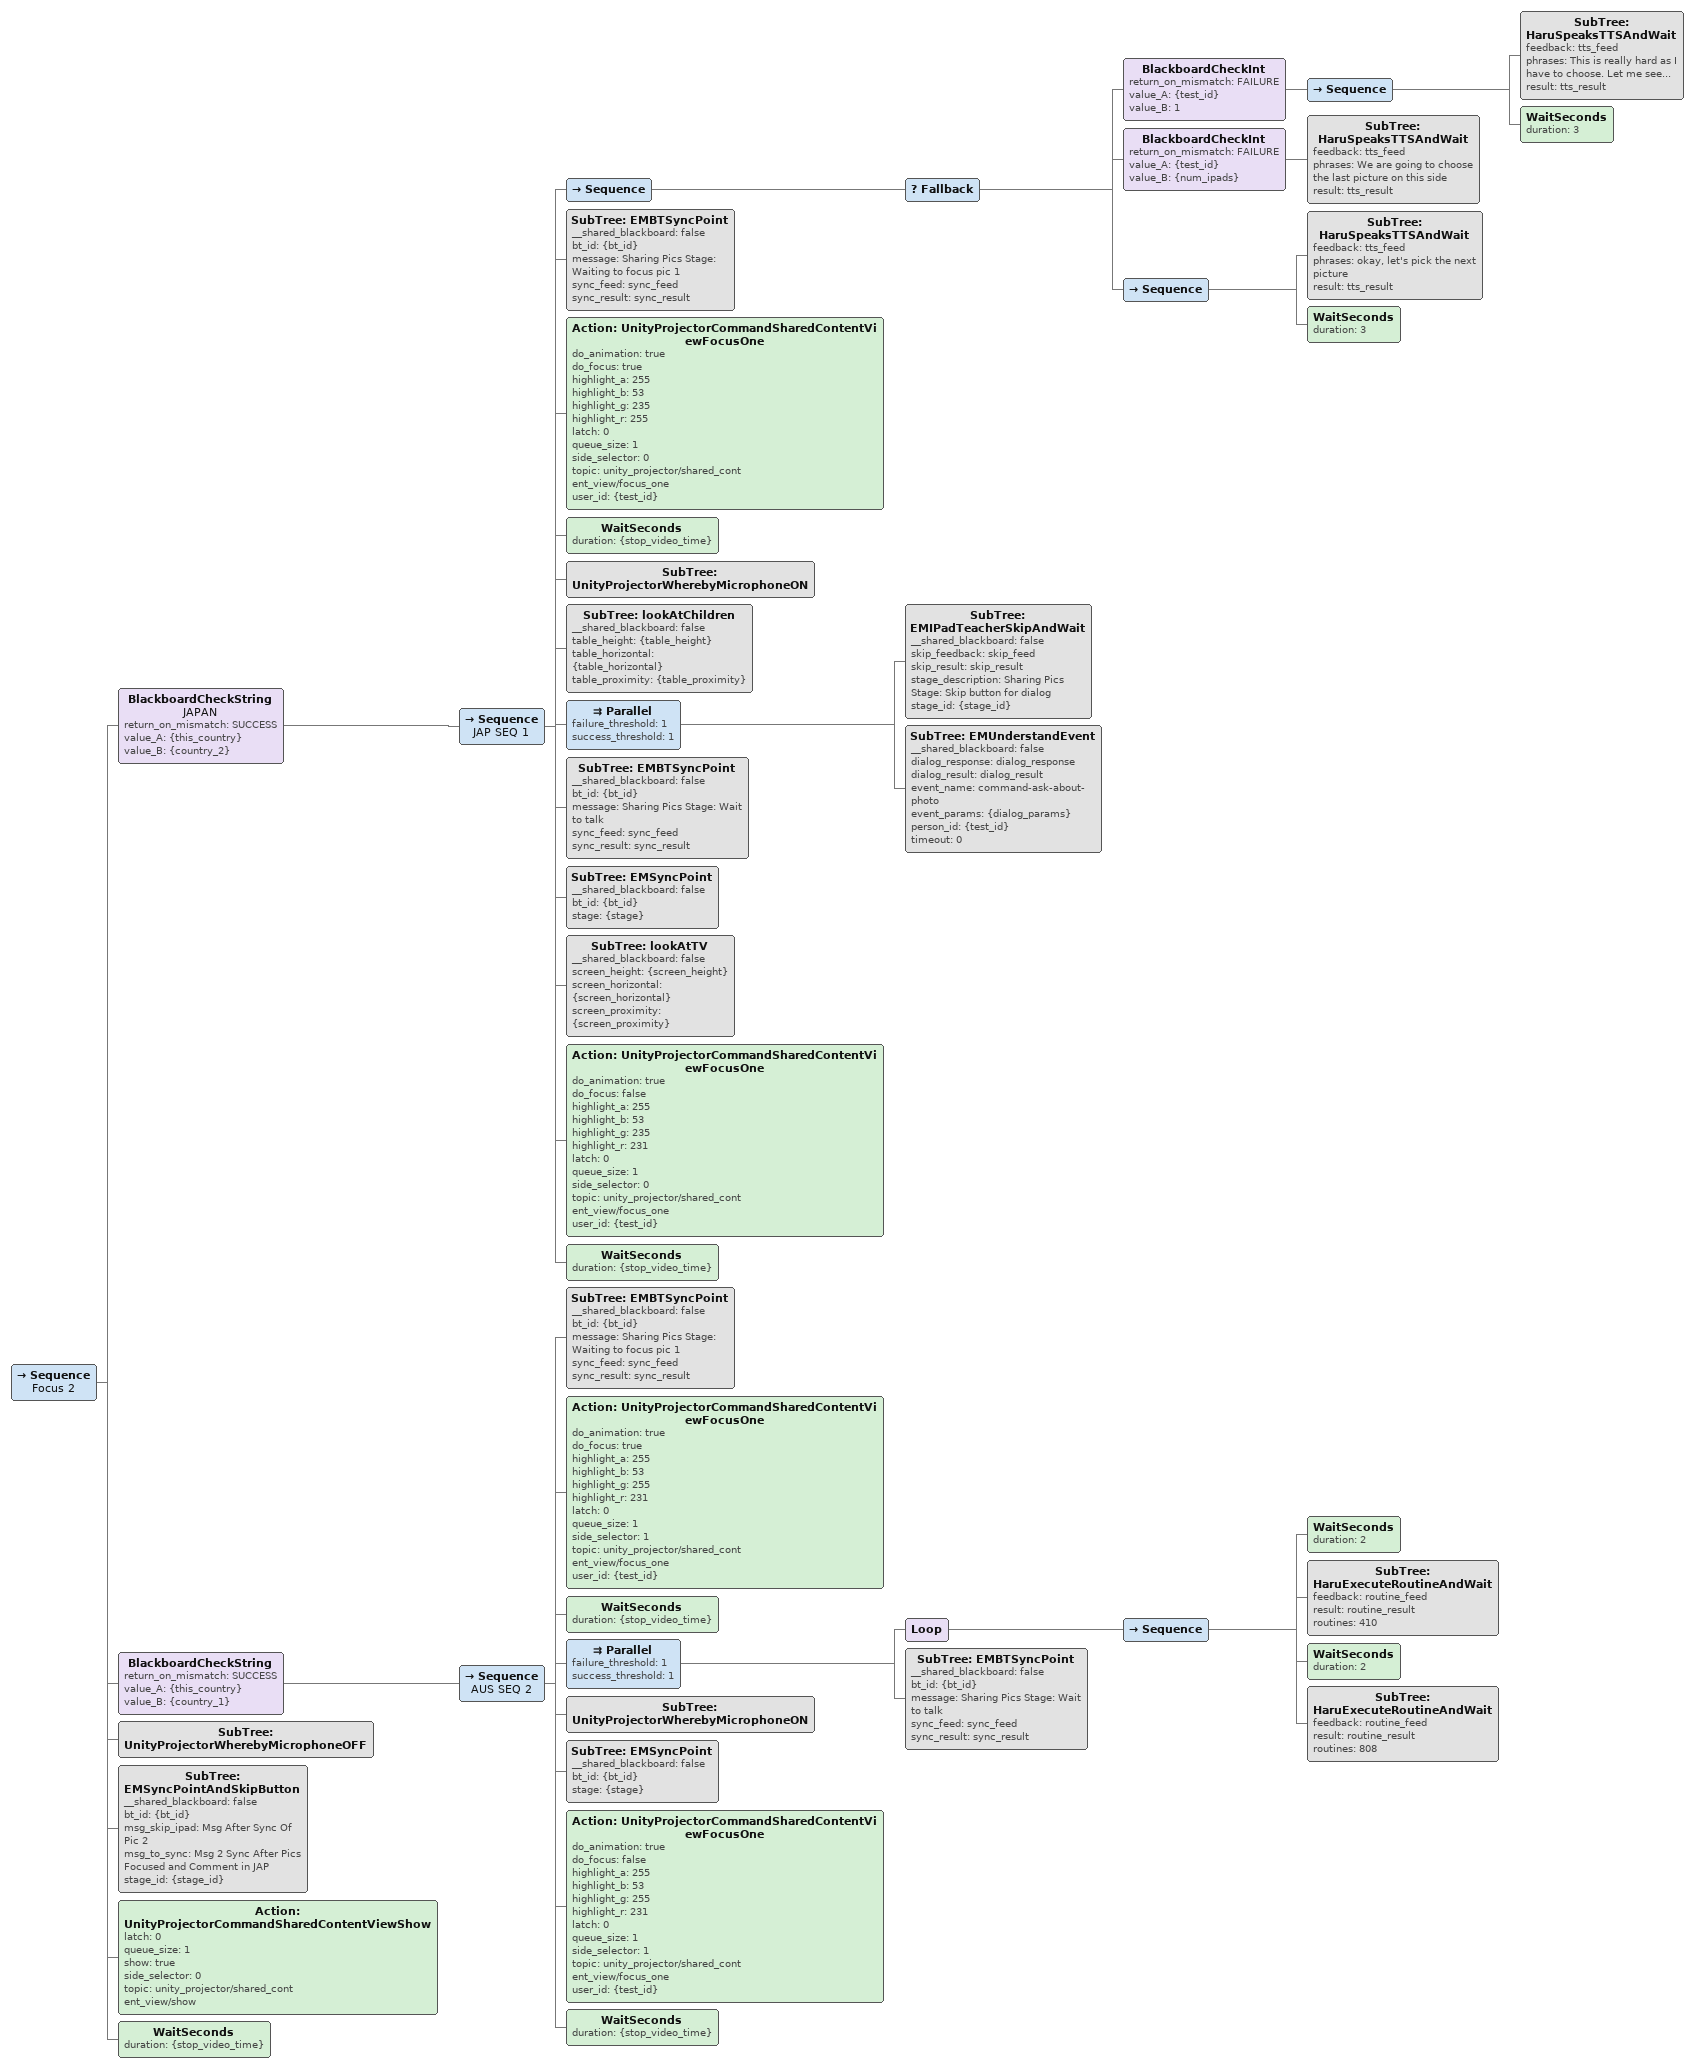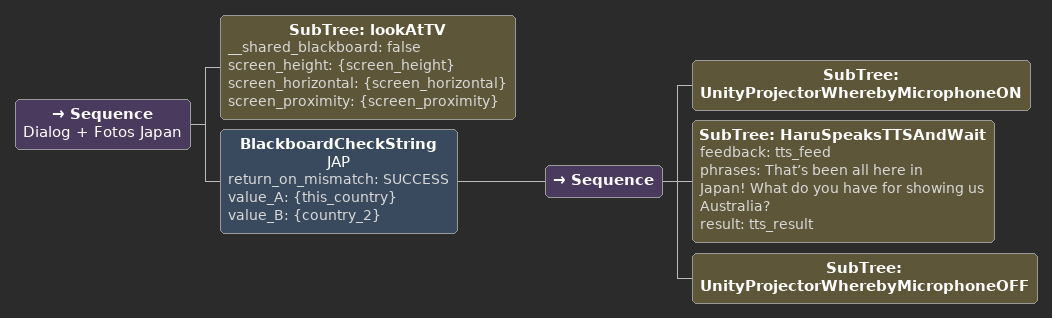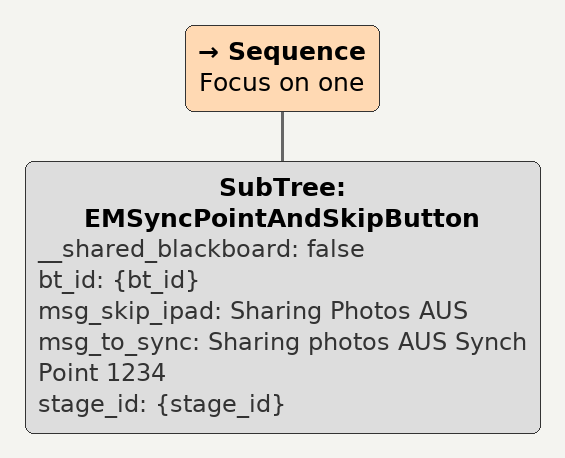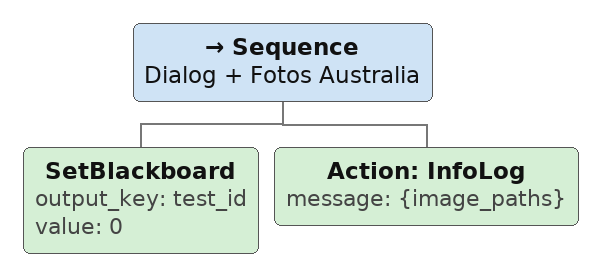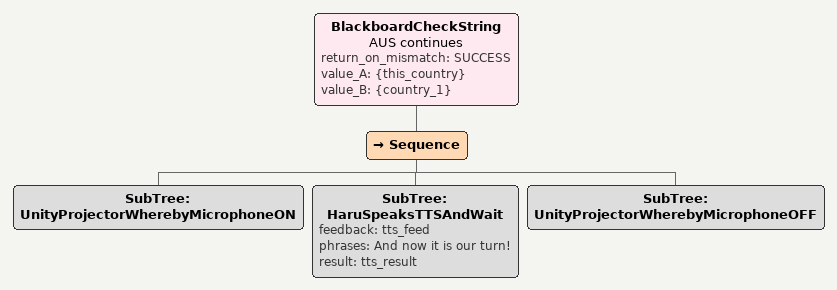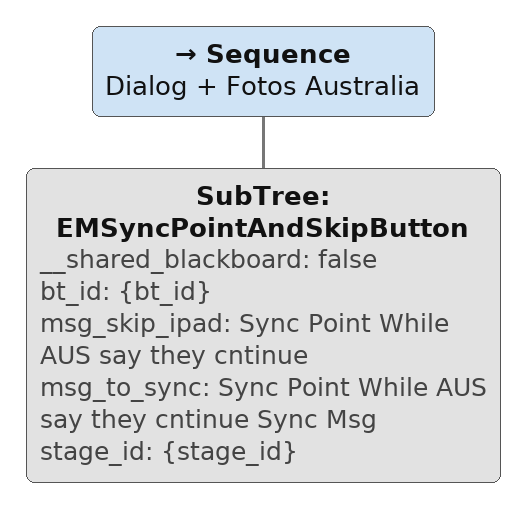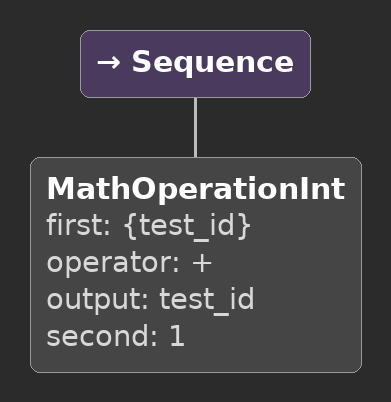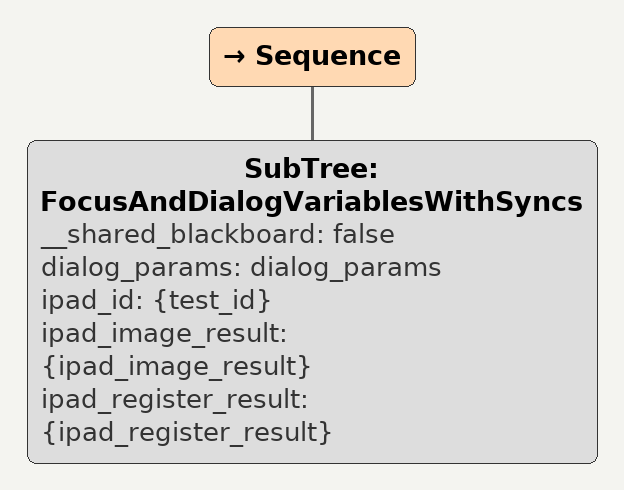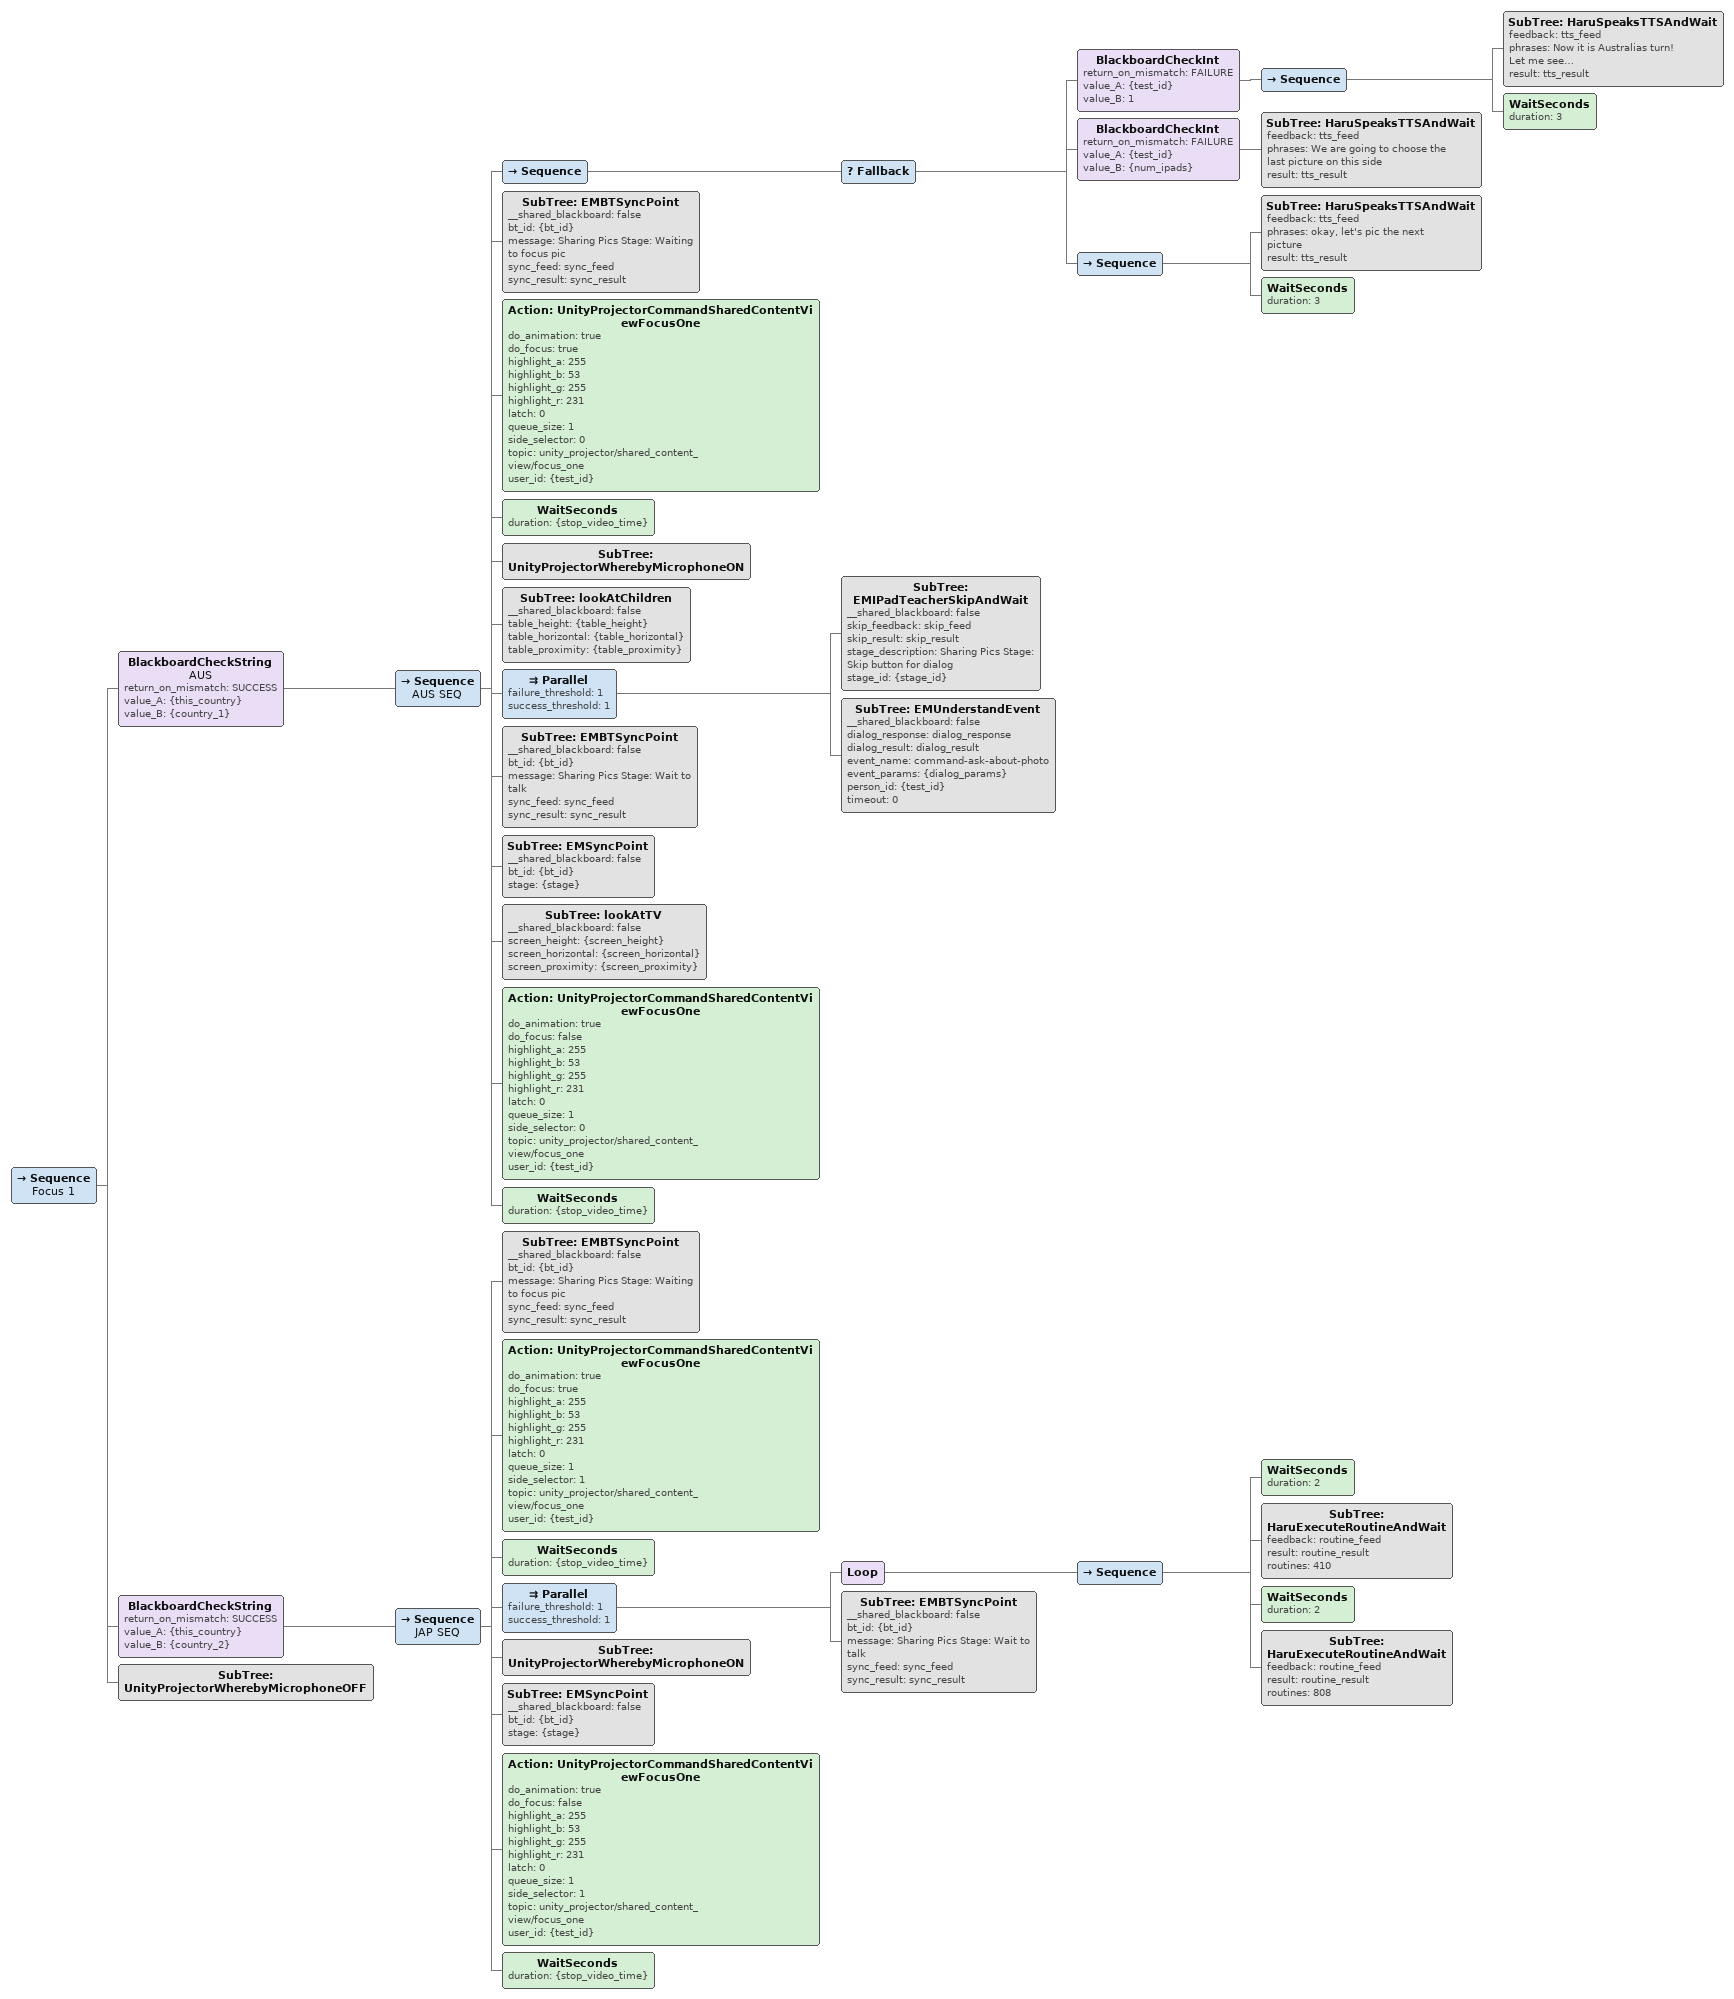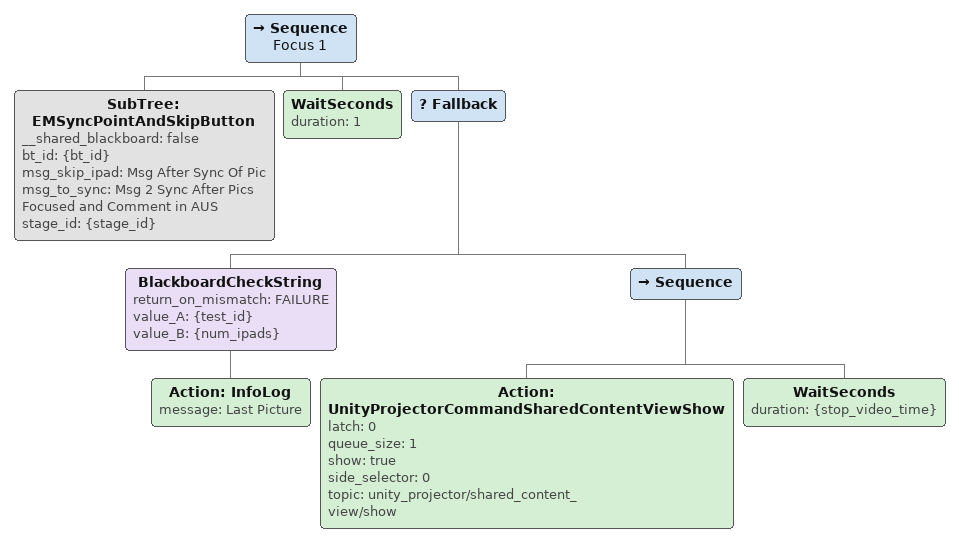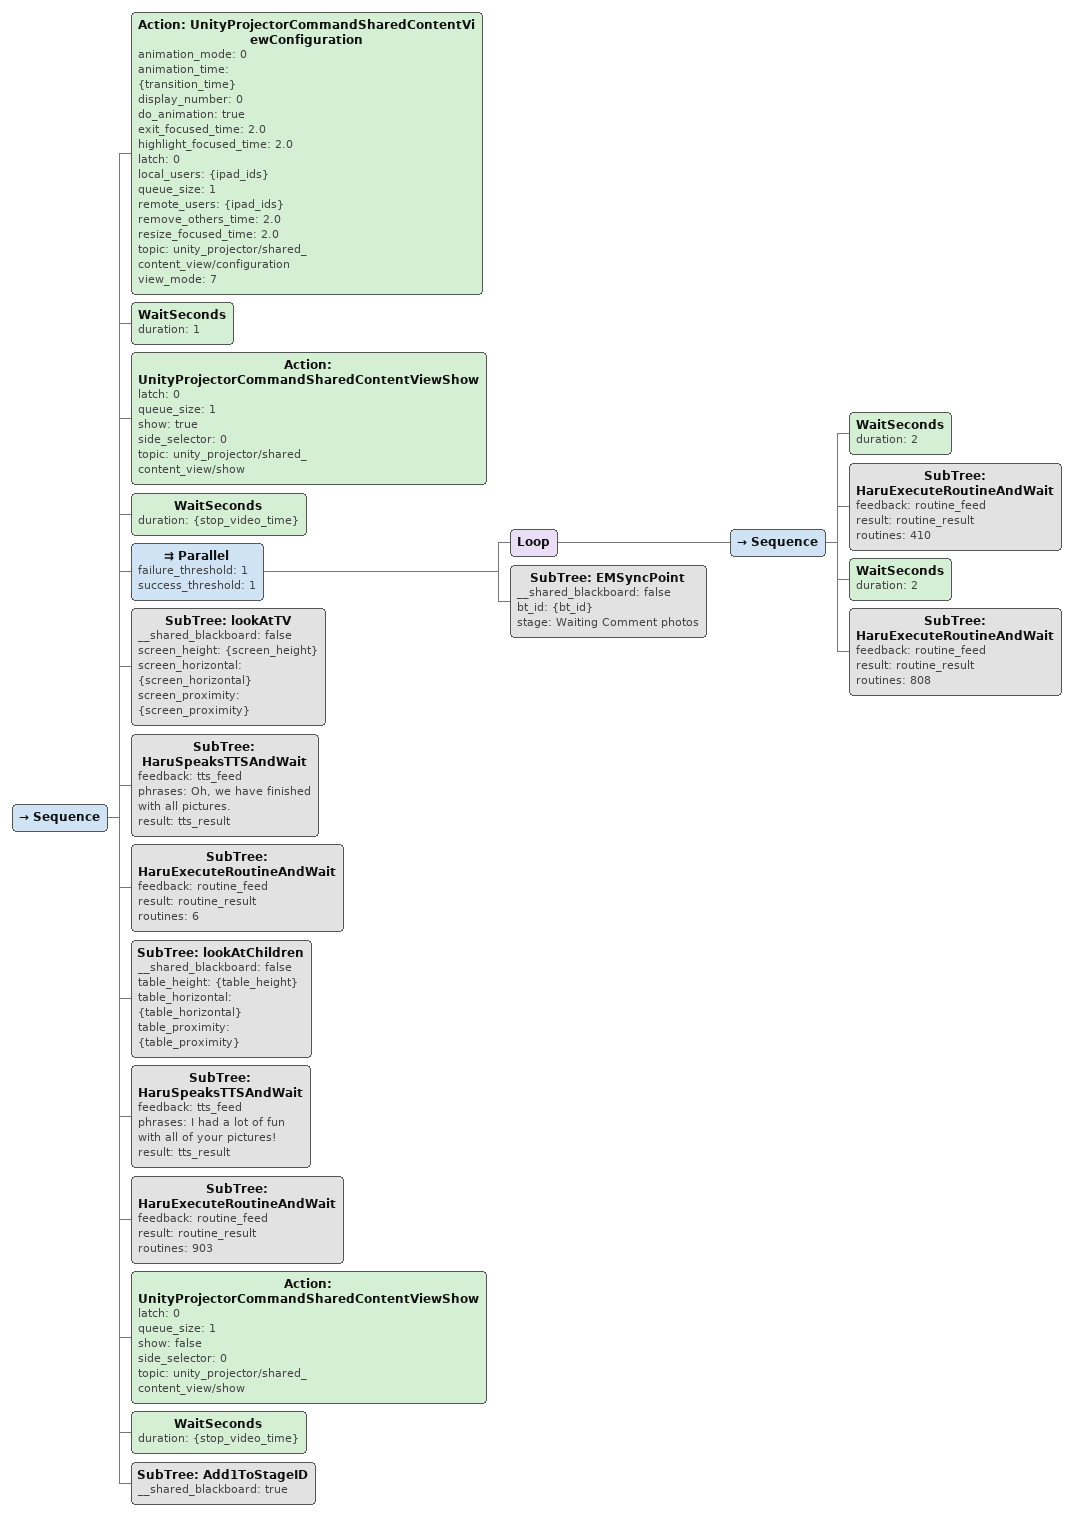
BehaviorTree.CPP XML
<Sequence name="Focus 2">
    <BlackboardCheckString name="JAPAN" return_on_mismatch="SUCCESS" value_A="{this_country}" value_B="{country_2}">
        <Sequence name="JAP SEQ 1">
            <Sequence>
                <Fallback>
                    <BlackboardCheckInt return_on_mismatch="FAILURE" value_A="{test_id}" value_B="1">
                        <Sequence>
                            <SubTree ID="HaruSpeaksTTSAndWait" feedback="tts_feed" phrases="This is really hard as I have to choose. Let me see..." result="tts_result"/>
                            <WaitSeconds duration="3"/>
                        </Sequence>
                    </BlackboardCheckInt>
                    <BlackboardCheckInt return_on_mismatch="FAILURE" value_A="{test_id}" value_B="{num_ipads}">
                        <SubTree ID="HaruSpeaksTTSAndWait" feedback="tts_feed" phrases="We are going to choose the last picture on this side" result="tts_result"/>
                    </BlackboardCheckInt>
                    <Sequence>
                        <SubTree ID="HaruSpeaksTTSAndWait" feedback="tts_feed" phrases="okay, let's pick the next picture" result="tts_result"/>
                        <WaitSeconds duration="3"/>
                    </Sequence>
                </Fallback>
            </Sequence>
            <SubTree ID="EMBTSyncPoint" __shared_blackboard="false" bt_id="{bt_id}" message="Sharing Pics Stage: Waiting to focus pic 1" sync_feed="sync_feed" sync_result="sync_result"/>
            <Action ID="UnityProjectorCommandSharedContentViewFocusOne" do_animation="true" do_focus="true" highlight_a="255" highlight_b="53" highlight_g="235" highlight_r="255" latch="0" queue_size="1" side_selector="0" topic="unity_projector/shared_content_view/focus_one" user_id="{test_id}"/>
            <WaitSeconds duration="{stop_video_time}"/>
            <SubTree ID="UnityProjectorWherebyMicrophoneON"/>
            <SubTree ID="lookAtChildren" __shared_blackboard="false" table_height="{table_height}" table_horizontal="{table_horizontal}" table_proximity="{table_proximity}"/>
            <Parallel failure_threshold="1" success_threshold="1">
                <SubTree ID="EMIPadTeacherSkipAndWait" __shared_blackboard="false" skip_feedback="skip_feed" skip_result="skip_result" stage_description="Sharing Pics Stage: Skip button for dialog" stage_id="{stage_id}"/>
                <SubTree ID="EMUnderstandEvent" __shared_blackboard="false" dialog_response="dialog_response" dialog_result="dialog_result" event_name="command-ask-about-photo" event_params="{dialog_params}" person_id="{test_id}" timeout="0"/>
            </Parallel>
            <SubTree ID="EMBTSyncPoint" __shared_blackboard="false" bt_id="{bt_id}" message="Sharing Pics Stage: Wait to talk" sync_feed="sync_feed" sync_result="sync_result"/>
            <SubTree ID="EMSyncPoint" __shared_blackboard="false" bt_id="{bt_id}" stage="{stage}"/>
            <SubTree ID="lookAtTV" __shared_blackboard="false" screen_height="{screen_height}" screen_horizontal="{screen_horizontal}" screen_proximity="{screen_proximity}"/>
            <Action ID="UnityProjectorCommandSharedContentViewFocusOne" do_animation="true" do_focus="false" highlight_a="255" highlight_b="53" highlight_g="235" highlight_r="231" latch="0" queue_size="1" side_selector="0" topic="unity_projector/shared_content_view/focus_one" user_id="{test_id}"/>
            <WaitSeconds duration="{stop_video_time}"/>
        </Sequence>
    </BlackboardCheckString>
    <BlackboardCheckString return_on_mismatch="SUCCESS" value_A="{this_country}" value_B="{country_1}">
        <Sequence name="AUS SEQ 2">
            <SubTree ID="EMBTSyncPoint" __shared_blackboard="false" bt_id="{bt_id}" message="Sharing Pics Stage: Waiting to focus pic 1" sync_feed="sync_feed" sync_result="sync_result"/>
            <Action ID="UnityProjectorCommandSharedContentViewFocusOne" do_animation="true" do_focus="true" highlight_a="255" highlight_b="53" highlight_g="255" highlight_r="231" latch="0" queue_size="1" side_selector="1" topic="unity_projector/shared_content_view/focus_one" user_id="{test_id}"/>
            <WaitSeconds duration="{stop_video_time}"/>
            <Parallel failure_threshold="1" success_threshold="1">
                <Loop>
                    <Sequence>
                        <WaitSeconds duration="2"/>
                        <SubTree ID="HaruExecuteRoutineAndWait" feedback="routine_feed" result="routine_result" routines="410"/>
                        <WaitSeconds duration="2"/>
                        <SubTree ID="HaruExecuteRoutineAndWait" feedback="routine_feed" result="routine_result" routines="808"/>
                    </Sequence>
                </Loop>
                <SubTree ID="EMBTSyncPoint" __shared_blackboard="false" bt_id="{bt_id}" message="Sharing Pics Stage: Wait to talk" sync_feed="sync_feed" sync_result="sync_result"/>
            </Parallel>
            <SubTree ID="UnityProjectorWherebyMicrophoneON"/>
            <SubTree ID="EMSyncPoint" __shared_blackboard="false" bt_id="{bt_id}" stage="{stage}"/>
            <Action ID="UnityProjectorCommandSharedContentViewFocusOne" do_animation="true" do_focus="false" highlight_a="255" highlight_b="53" highlight_g="255" highlight_r="231" latch="0" queue_size="1" side_selector="1" topic="unity_projector/shared_content_view/focus_one" user_id="{test_id}"/>
            <WaitSeconds duration="{stop_video_time}"/>
        </Sequence>
    </BlackboardCheckString>
    <SubTree ID="UnityProjectorWherebyMicrophoneOFF"/>
    <SubTree ID="EMSyncPointAndSkipButton" __shared_blackboard="false" bt_id="{bt_id}" msg_skip_ipad="Msg After Sync Of Pic 2" msg_to_sync="Msg 2 Sync After Pics Focused and Comment in JAP" stage_id="{stage_id}"/>
    <Action ID="UnityProjectorCommandSharedContentViewShow" latch="0" queue_size="1" show="true" side_selector="0" topic="unity_projector/shared_content_view/show"/>
    <WaitSeconds duration="{stop_video_time}"/>
</Sequence>

<Sequence name="Dialog + Fotos Japan">
                        <SubTree ID="lookAtTV" __shared_blackboard="false" screen_height="{screen_height}" screen_horizontal="{screen_horizontal}" screen_proximity="{screen_proximity}"/>
                        <BlackboardCheckString name="JAP" return_on_mismatch="SUCCESS" value_A="{this_country}" value_B="{country_2}">
                            <Sequence>
                                <SubTree ID="UnityProjectorWherebyMicrophoneON"/>
                                <SubTree ID="HaruSpeaksTTSAndWait" feedback="tts_feed" phrases="That’s been all here in Japan! What do you have for showing us Australia?
" result="tts_result"/>
                                <SubTree ID="UnityProjectorWherebyMicrophoneOFF"/>
                            </Sequence>
                        </BlackboardCheckString>
                    </Sequence>

<Sequence name="Focus on one">
    <SubTree ID="EMSyncPointAndSkipButton" __shared_blackboard="false" bt_id="{bt_id}" msg_skip_ipad="Sharing Photos AUS" msg_to_sync="Sharing photos AUS Synch Point 1234" stage_id="{stage_id}"/>
</Sequence>

<Sequence name="Dialog + Fotos Australia">
    <SetBlackboard output_key="test_id" value="0"/>
    <Action ID="InfoLog" message="{image_paths}"/>
</Sequence>

<BlackboardCheckString name="AUS continues" return_on_mismatch="SUCCESS" value_A="{this_country}" value_B="{country_1}">
    <Sequence>
        <SubTree ID="UnityProjectorWherebyMicrophoneON"/>
        <SubTree ID="HaruSpeaksTTSAndWait" feedback="tts_feed" phrases="And now it is our turn!" result="tts_result"/>
        <SubTree ID="UnityProjectorWherebyMicrophoneOFF"/>
    </Sequence>
</BlackboardCheckString>

<Sequence name="Dialog + Fotos Australia">
    <SubTree ID="EMSyncPointAndSkipButton" __shared_blackboard="false" bt_id="{bt_id}" msg_skip_ipad="Sync Point While AUS say they cntinue" msg_to_sync="Sync Point While AUS say they cntinue Sync Msg" stage_id="{stage_id}"/>
</Sequence>

<Sequence>
    <MathOperationInt first="{test_id}" operator="+" output="test_id" second="1"/>
</Sequence>

<Sequence>
    <SubTree ID="FocusAndDialogVariablesWithSyncs" __shared_blackboard="false" dialog_params="dialog_params" ipad_id="{test_id}" ipad_image_result="{ipad_image_result}" ipad_register_result="{ipad_register_result}"/>
</Sequence>

<Sequence name="Focus 1">
    <BlackboardCheckString name="AUS" return_on_mismatch="SUCCESS" value_A="{this_country}" value_B="{country_1}">
        <Sequence name="AUS SEQ">
            <Sequence>
                <Fallback>
                    <BlackboardCheckInt return_on_mismatch="FAILURE" value_A="{test_id}" value_B="1">
                        <Sequence>
                            <SubTree ID="HaruSpeaksTTSAndWait" feedback="tts_feed" phrases="Now it is Australias turn! Let me see…" result="tts_result"/>
                            <WaitSeconds duration="3"/>
                        </Sequence>
                    </BlackboardCheckInt>
                    <BlackboardCheckInt return_on_mismatch="FAILURE" value_A="{test_id}" value_B="{num_ipads}">
                        <SubTree ID="HaruSpeaksTTSAndWait" feedback="tts_feed" phrases="We are going to choose the last picture on this side" result="tts_result"/>
                    </BlackboardCheckInt>
                    <Sequence>
                        <SubTree ID="HaruSpeaksTTSAndWait" feedback="tts_feed" phrases="okay, let's pic the next picture" result="tts_result"/>
                        <WaitSeconds duration="3"/>
                    </Sequence>
                </Fallback>
            </Sequence>
            <SubTree ID="EMBTSyncPoint" __shared_blackboard="false" bt_id="{bt_id}" message="Sharing Pics Stage: Waiting to focus pic" sync_feed="sync_feed" sync_result="sync_result"/>
            <Action ID="UnityProjectorCommandSharedContentViewFocusOne" do_animation="true" do_focus="true" highlight_a="255" highlight_b="53" highlight_g="255" highlight_r="231" latch="0" queue_size="1" side_selector="0" topic="unity_projector/shared_content_view/focus_one" user_id="{test_id}"/>
            <WaitSeconds duration="{stop_video_time}"/>
            <SubTree ID="UnityProjectorWherebyMicrophoneON"/>
            <SubTree ID="lookAtChildren" __shared_blackboard="false" table_height="{table_height}" table_horizontal="{table_horizontal}" table_proximity="{table_proximity}"/>
            <Parallel failure_threshold="1" success_threshold="1">
                <SubTree ID="EMIPadTeacherSkipAndWait" __shared_blackboard="false" skip_feedback="skip_feed" skip_result="skip_result" stage_description="Sharing Pics Stage: Skip button for dialog" stage_id="{stage_id}"/>
                <SubTree ID="EMUnderstandEvent" __shared_blackboard="false" dialog_response="dialog_response" dialog_result="dialog_result" event_name="command-ask-about-photo" event_params="{dialog_params}" person_id="{test_id}" timeout="0"/>
            </Parallel>
            <SubTree ID="EMBTSyncPoint" __shared_blackboard="false" bt_id="{bt_id}" message="Sharing Pics Stage: Wait to talk" sync_feed="sync_feed" sync_result="sync_result"/>
            <SubTree ID="EMSyncPoint" __shared_blackboard="false" bt_id="{bt_id}" stage="{stage}"/>
            <SubTree ID="lookAtTV" __shared_blackboard="false" screen_height="{screen_height}" screen_horizontal="{screen_horizontal}" screen_proximity="{screen_proximity}"/>
            <Action ID="UnityProjectorCommandSharedContentViewFocusOne" do_animation="true" do_focus="false" highlight_a="255" highlight_b="53" highlight_g="255" highlight_r="231" latch="0" queue_size="1" side_selector="0" topic="unity_projector/shared_content_view/focus_one" user_id="{test_id}"/>
            <WaitSeconds duration=" {stop_video_time}"/>
        </Sequence>
    </BlackboardCheckString>
    <BlackboardCheckString return_on_mismatch="SUCCESS" value_A="{this_country}" value_B="{country_2}">
        <Sequence name="JAP SEQ">
            <SubTree ID="EMBTSyncPoint" __shared_blackboard="false" bt_id="{bt_id}" message="Sharing Pics Stage: Waiting to focus pic" sync_feed="sync_feed" sync_result="sync_result"/>
            <Action ID="UnityProjectorCommandSharedContentViewFocusOne" do_animation="true" do_focus="true" highlight_a="255" highlight_b="53" highlight_g="255" highlight_r="231" latch="0" queue_size="1" side_selector="1" topic="unity_projector/shared_content_view/focus_one" user_id="{test_id}"/>
            <WaitSeconds duration="{stop_video_time}"/>
            <Parallel failure_threshold="1" success_threshold="1">
                <Loop>
                    <Sequence>
                        <WaitSeconds duration="2"/>
                        <SubTree ID="HaruExecuteRoutineAndWait" feedback="routine_feed" result="routine_result" routines="410"/>
                        <WaitSeconds duration="2"/>
                        <SubTree ID="HaruExecuteRoutineAndWait" feedback="routine_feed" result="routine_result" routines="808"/>
                    </Sequence>
                </Loop>
                <SubTree ID="EMBTSyncPoint" __shared_blackboard="false" bt_id="{bt_id}" message="Sharing Pics Stage: Wait to talk" sync_feed="sync_feed" sync_result="sync_result"/>
            </Parallel>
            <SubTree ID="UnityProjectorWherebyMicrophoneON"/>
            <SubTree ID="EMSyncPoint" __shared_blackboard="false" bt_id="{bt_id}" stage="{stage}"/>
            <Action ID="UnityProjectorCommandSharedContentViewFocusOne" do_animation="true" do_focus="false" highlight_a="255" highlight_b="53" highlight_g="255" highlight_r="231" latch="0" queue_size="1" side_selector="1" topic="unity_projector/shared_content_view/focus_one" user_id="{test_id}"/>
            <WaitSeconds duration="{stop_video_time}"/>
        </Sequence>
    </BlackboardCheckString>
    <SubTree ID="UnityProjectorWherebyMicrophoneOFF"/>
</Sequence>

<Sequence name="Focus 1">
    <SubTree ID="EMSyncPointAndSkipButton" __shared_blackboard="false" bt_id="{bt_id}" msg_skip_ipad="Msg After Sync Of Pic" msg_to_sync="Msg 2 Sync After Pics Focused and Comment in AUS" stage_id="{stage_id}"/>
    <WaitSeconds duration="1"/>
    <Fallback>
        <BlackboardCheckString return_on_mismatch="FAILURE" value_A="{test_id}" value_B="{num_ipads}">
            <Action ID="InfoLog" message="Last Picture"/>
        </BlackboardCheckString>
        <Sequence>
            <Action ID="UnityProjectorCommandSharedContentViewShow" latch="0" queue_size="1" show="true" side_selector="0" topic="unity_projector/shared_content_view/show"/>
            <WaitSeconds duration="{stop_video_time}"/>
        </Sequence>
    </Fallback>
</Sequence>

<Sequence>
    <Action ID="UnityProjectorCommandSharedContentViewConfiguration" animation_mode="0" animation_time="{transition_time}" display_number="0" do_animation="true" exit_focused_time="2.0" highlight_focused_time="2.0" latch="0" local_users="{ipad_ids}" queue_size="1" remote_users="{ipad_ids}" remove_others_time="2.0" resize_focused_time="2.0" topic="unity_projector/shared_content_view/configuration" view_mode="7"/>
    <WaitSeconds duration="1"/>
    <Action ID="UnityProjectorCommandSharedContentViewShow" latch="0" queue_size="1" show="true" side_selector="0" topic="unity_projector/shared_content_view/show"/>
    <WaitSeconds duration="{stop_video_time}"/>
    <Parallel failure_threshold="1" success_threshold="1">
        <Loop>
            <Sequence>
                <WaitSeconds duration="2"/>
                <SubTree ID="HaruExecuteRoutineAndWait" feedback="routine_feed" result="routine_result" routines="410"/>
                <WaitSeconds duration="2"/>
                <SubTree ID="HaruExecuteRoutineAndWait" feedback="routine_feed" result="routine_result" routines="808"/>
            </Sequence>
        </Loop>
        <SubTree ID="EMSyncPoint" __shared_blackboard="false" bt_id="{bt_id}" stage="Waiting Comment photos"/>
    </Parallel>
    <SubTree ID="lookAtTV" __shared_blackboard="false" screen_height="{screen_height}" screen_horizontal="{screen_horizontal}" screen_proximity="{screen_proximity}"/>
    <SubTree ID="HaruSpeaksTTSAndWait" feedback="tts_feed" phrases="Oh, we have finished with all pictures." result="tts_result"/>
    <SubTree ID="HaruExecuteRoutineAndWait" feedback="routine_feed" result="routine_result" routines="6"/>
    <SubTree ID="lookAtChildren" __shared_blackboard="false" table_height="{table_height}" table_horizontal="{table_horizontal}" table_proximity="{table_proximity}"/>
    <SubTree ID="HaruSpeaksTTSAndWait" feedback="tts_feed" phrases="I had a lot of fun with all of your pictures!" result="tts_result"/>
    <SubTree ID="HaruExecuteRoutineAndWait" feedback="routine_feed" result="routine_result" routines="903"/>
    <Action ID="UnityProjectorCommandSharedContentViewShow" latch="0" queue_size="1" show="false" side_selector="0" topic="unity_projector/shared_content_view/show"/>
    <WaitSeconds duration="{stop_video_time}"/>
    <SubTree ID="Add1ToStageID" __shared_blackboard="true"/>
</Sequence>
